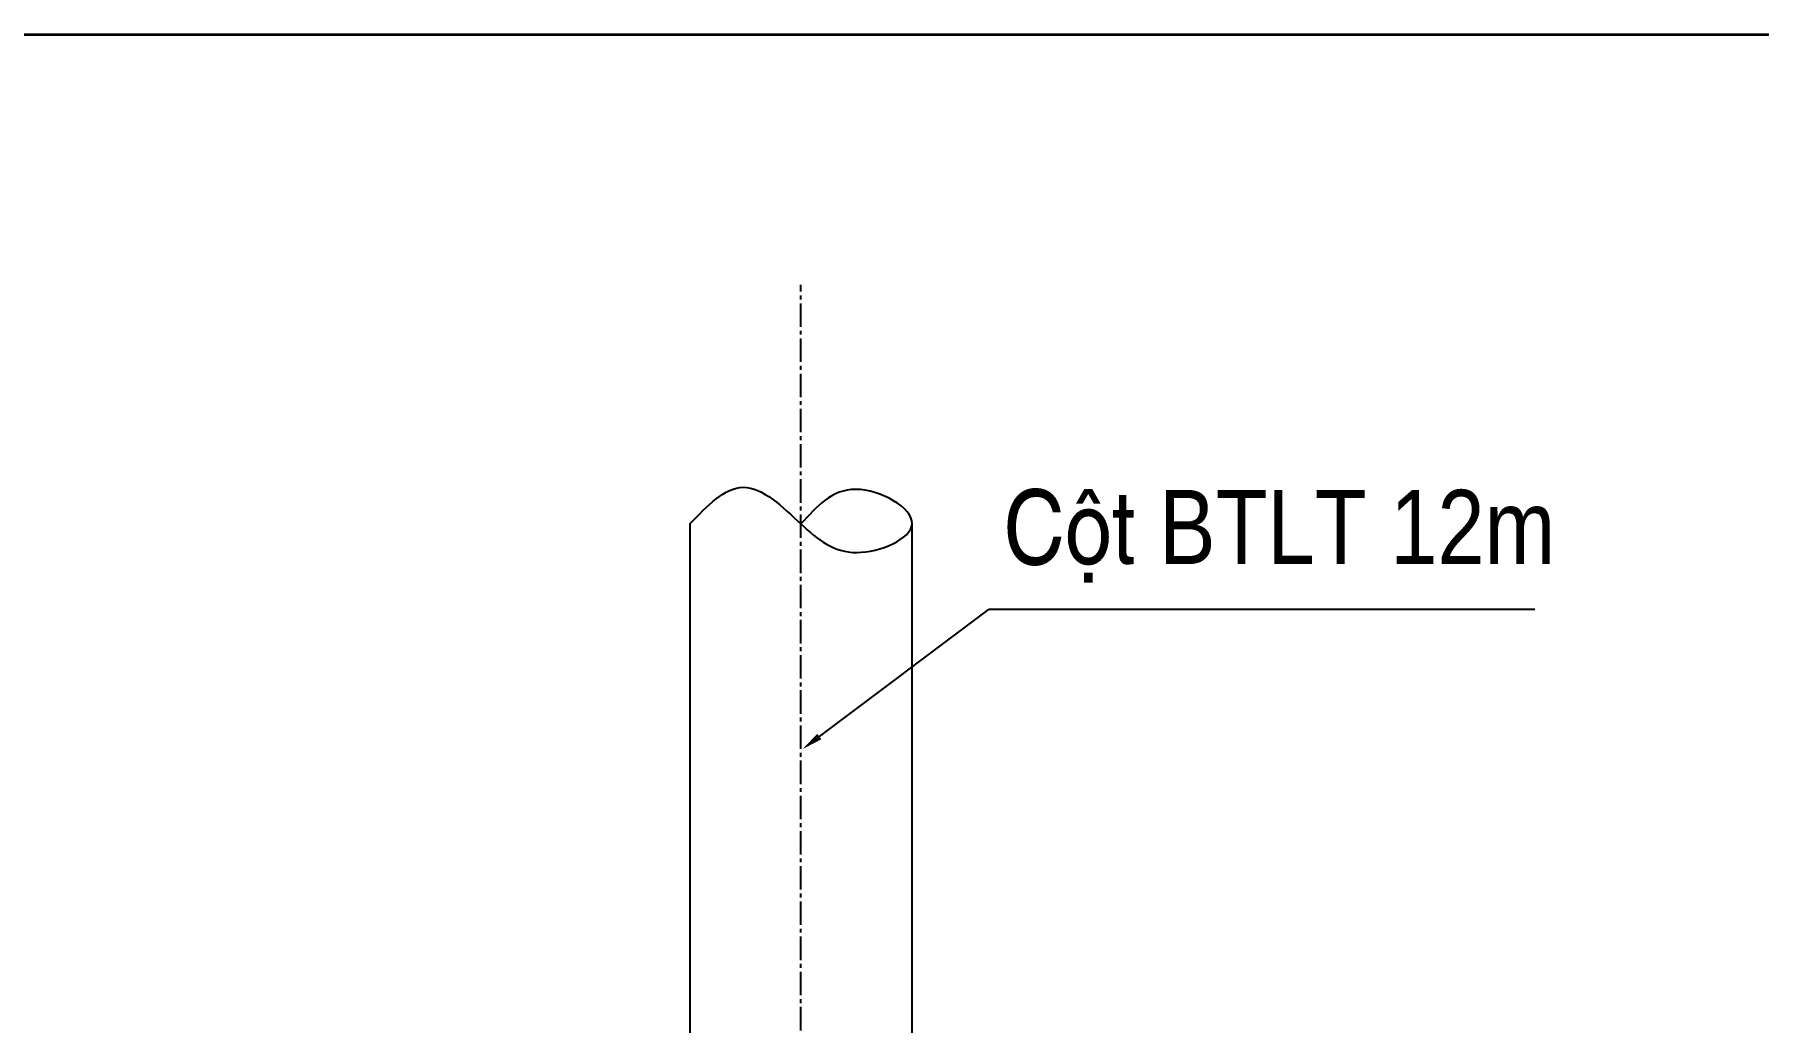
# Model space of a CAD drawing. Header units: millimetres. Extents: x 330554 to 656471, y 11007 to 130943.
# Drawn here: x 517057 to 520366, y 102091 to 103987 of the extents above; entities that cross this region are included whole.
import ezdxf

# ---------------------------------------------------------------- set-up
doc = ezdxf.new("R2010")
doc.units = ezdxf.units.MM
doc.header["$LTSCALE"] = 6
doc.linetypes.add('CENTER2', pattern=[1.125, 0.75, -0.125, 0.125, -0.125])
for name, color, linetype in [('Kich thuot', 8, 'Continuous'), ('Tim tru', 30, 'CENTER2'), ('Tru', 111, 'Continuous')]:
    doc.layers.add(name, color=color, linetype=linetype)
doc.layers.add('netlonkhungten', color=32, linetype='Continuous', lineweight=35)
doc.layers.add('Text', color=7, linetype='Continuous', lineweight=13)
doc.styles.add('khoa', font='VHELVCN.TTF')

msp = doc.modelspace()

# ---------------------------------------------------------------- linework, layer by layer
at = {"layer": 'Kich thuot'}
for p, q in [((518563.49, 102639.575), (518889.385, 102883.685)), ((518889.385, 102883.685), (519936.975, 102883.685))]:
    msp.add_line(p, q, dxfattribs=at)
msp.add_solid([(518567.472, 102634.259), (518531.593, 102615.683), (518559.508, 102644.891)], dxfattribs=at)
at = {"layer": 'netlonkhungten'}
msp.add_lwpolyline([(508157.931, 103986.677), (528770.463, 103986.677), (528770.463, 89055.161), (508157.931, 89055.161)], close=True, dxfattribs=at)
at = {"layer": 'Tim tru', "ltscale": 10}
msp.add_line((518528.178, 99915.814), (518528.178, 103506.072), dxfattribs=at)
at = {"layer": 'Tru'}
for p, q in [((518314.766, 103047.448), (518314.766, 99915.814)), ((518741.589, 99915.814), (518741.589, 103047.448))]:
    msp.add_line(p, q, dxfattribs=at)
msp.add_spline([(518314.766, 103047.448), (518417.467, 103117.88), (518528.178, 103047.448), (518635.283, 102992.773), (518741.589, 103047.448), (518633.266, 103113.81), (518528.178, 103047.448)], degree=3, dxfattribs=at)

# ---------------------------------------------------------------- texts
at = {"layer": 'Text', "style": 'khoa'}
msp.add_text('Coät BTLT 12m', height=142.27435, dxfattribs=at).set_placement((518917.429, 102970.594))

doc.saveas('drawing.dxf')
